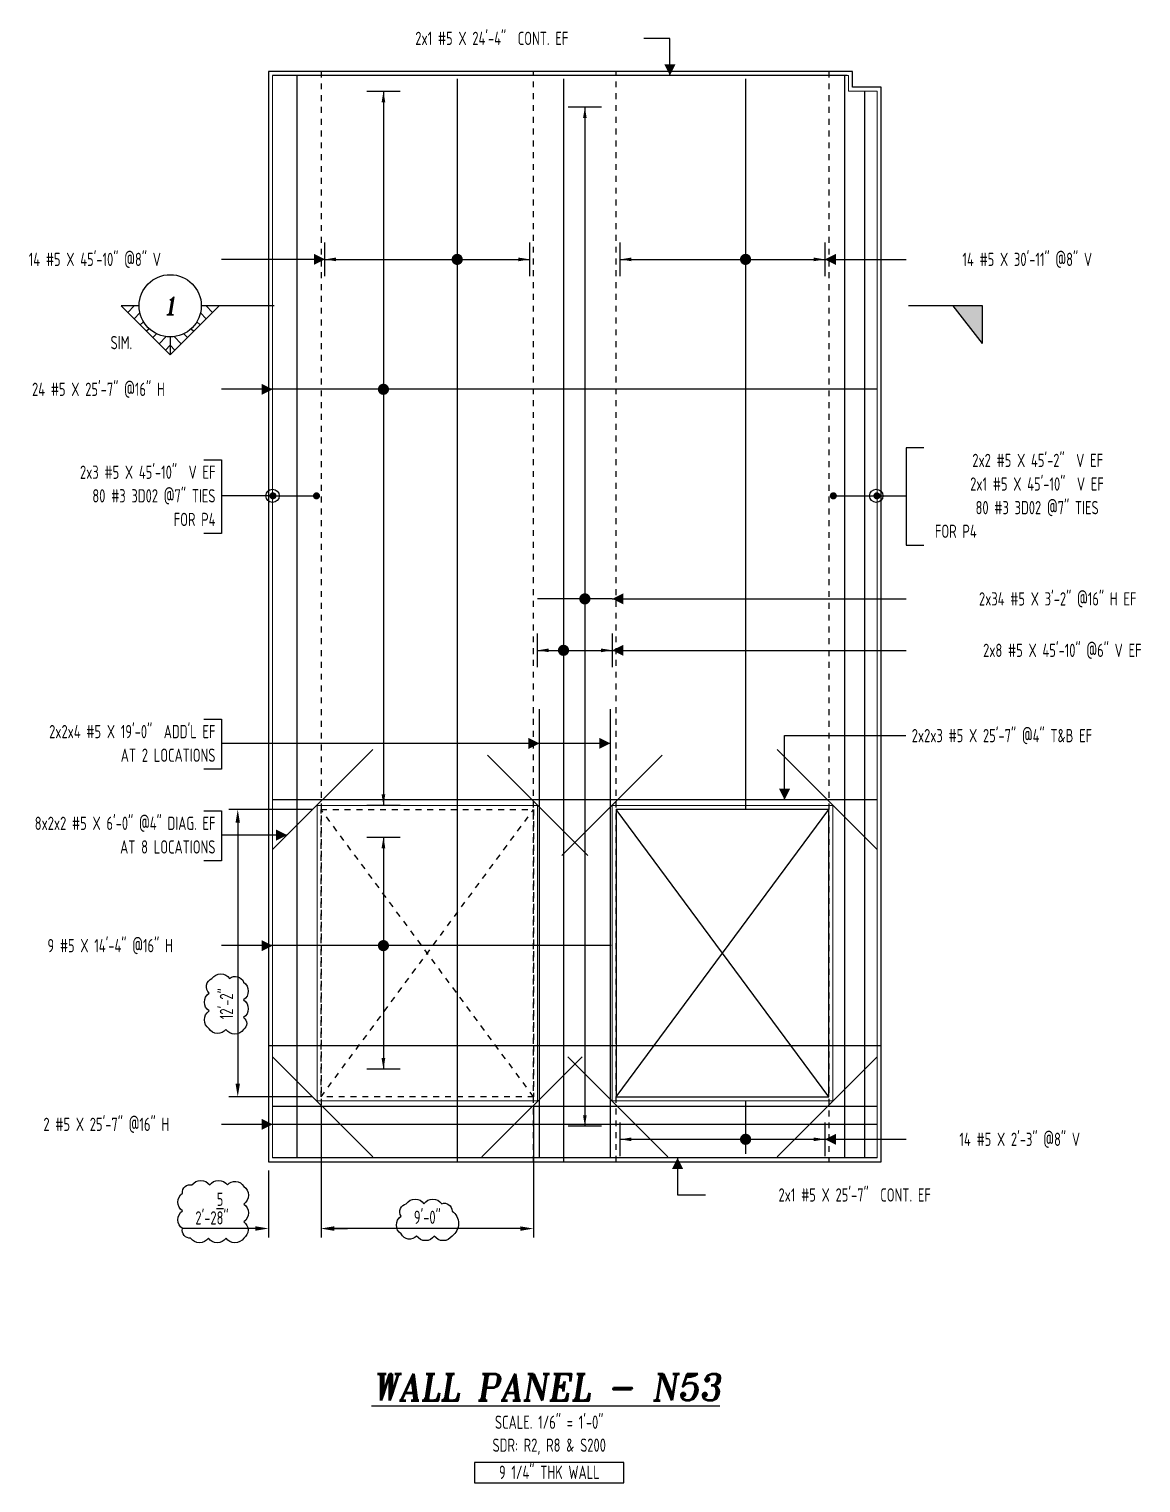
# Model space of a CAD drawing. Header units: inches. Extents: x -3675 to 33171, y -2273 to 1837.
# Drawn here: x 23719 to 24284, y 175 to 914 of the extents above; entities that cross this region are included whole.
import ezdxf
from ezdxf.enums import TextEntityAlignment as Align

# ---------------------------------------------------------------- set-up
doc = ezdxf.new("R2010")
doc.units = ezdxf.units.IN
doc.header["$MEASUREMENT"] = 0
doc.linetypes.add('HIDDEN', pattern=[6, 3, -3])
doc.layers.get('0').update_dxf_attribs({"linetype": 'CONTINUOUS'})
doc.layers.get('Defpoints').update_dxf_attribs({"linetype": 'CONTINUOUS'})
for name, color, linetype in [('0-25', 7, 'CONTINUOUS'), ('0-25TEXT', 7, 'CONTINUOUS'), ('0-35', 3, 'CONTINUOUS'), ('0-35TEXT', 3, 'CONTINUOUS'), ('0-50', 10, 'CONTINUOUS'), ('3', 3, 'CONTINUOUS'), ('BAR-LBL', 2, 'CONTINUOUS'), ('DETAIL', 83, 'CONTINUOUS'), ('Hatch', 253, 'CONTINUOUS'), ('hidden', 7, 'HIDDEN'), ('RANGELAY', 7, 'CONTINUOUS'), ('REBARS', 4, 'CONTINUOUS')]:
    doc.layers.add(name, color=color, linetype=linetype)
doc.layers.add('COVER', color=6, linetype='CONTINUOUS', lineweight=0, plot=False)
doc.styles.add('AR', font='ARCHQUIK.shx', dxfattribs={"width": 0.8})
doc.styles.add('ROMANT', font='romant')
doc.dimstyles.new('CADS_DIM_48', dxfattribs={"dimscale": 48, "dimtxt": 0.09375, "dimasz": 0.09375, "dimexe": 0.0625, "dimexo": 0.0625, "dimgap": 0.09375, "dimtad": 0, "dimtih": 1, "dimtoh": 1, "dimzin": 1, "dimdsep": 46, "dimlunit": 4, "dimtxsty": 'AR', "dimblk": 'CLOSED', "dimcen": 0.1875, "dimadec": 0, "dimazin": 0, "dimtfac": 1, "dimtofl": 0, "dimtmove": 0, "dimatfit": 1, "dimldrblk": 'DOTBLANK', "dimfxl": 1, "dimtzin": 0, "dimarcsym": 0})

# ---------------------------------------------------------------- blocks, each defined once
blk = doc.blocks.new('leadrblk')
blk.add_lwpolyline([(0, 0, 0, 1, 0), (1, 0, 1, 1, 0)], format="xyseb")
blk = doc.blocks.new('_DotBlank')
at = {"layer": '0-35', "color": 0, "lineweight": -2}
blk.add_line((-0.5, 0), (-1, 0), dxfattribs=at)
blk.add_circle((0, 0), 0.5, dxfattribs=at)
blk = doc.blocks.new('SECTARO')
at = {"linetype": 'Continuous'}
blk.add_line((33.32, 16.99), (20.13, 0), dxfattribs=at)
for p, q in [((33.32, 16.99), (33.32, 0)), ((33.32, 0), (0, 0))]:
    blk.add_line(p, q)
for points in [[(33.32, 0), (33.32, 16.99), (33.32, 0), (20.13, 0)], [(33.32, 16.99), (20.13, 0), (33.32, 0), (33.32, 16.99)]]:
    blk.add_solid(points, dxfattribs=at)
blk = doc.blocks.new('*X3')
at = {"color": 0, "linetype": 'Continuous'}
for p, q in [((-1.108, 0.278), (-1.075, 0.312)), ((-1.081, 0.217), (-1.031, 0.267)), ((-1.013, 0.197), (-0.986, 0.223)), ((-0.96, 0.161), (-0.942, 0.179)), ((-0.92, 0.112), (-0.898, 0.135)), ((-0.895, 0.05), (-0.854, 0.091)), ((-0.856, 0), (-0.81, 0.046)), ((-0.768, 0), (-0.765, 0.002))]:
    blk.add_line(p, q, dxfattribs=at)
blk = doc.blocks.new('*X2')
at = {"color": 0, "linetype": 'Continuous'}
for p, q in [((-1.108, 0.278), (-1.075, 0.312)), ((-0.96, 0.161), (-0.942, 0.179)), ((-0.856, 0), (-0.81, 0.046))]:
    blk.add_line(p, q, dxfattribs=at)
blk = doc.blocks.new('SECTNU')
at = {"linetype": 'Continuous'}
blk.add_line((-24.74, 0), (-32.81, 0), dxfattribs=at)
blk.add_line((0, 0), (-24.74, 0))
at = {"layer": '3'}
for p, q in [((-68.89, 0), (-46.81, 22.07)), ((-60.81, 0), (-68.89, 0))]:
    blk.add_line(p, q, dxfattribs=at)
at = {"layer": '3', "linetype": 'Continuous'}
blk.add_line((-46.81, 14), (-46.81, 22.07), dxfattribs=at)
at = {"layer": '3'}
for points in [[(-46.81, 22.07), (-24.74, 0), (-32.81, 0, 1)], [(-32.81, 0, 0.414214), (-46.81, 14)]]:
    blk.add_lwpolyline(points, format="xyb", dxfattribs=at)
for start, end in [(90, 180), (180, 0)]:
    blk.add_arc((-46.81, 0), 14, start, end, dxfattribs=at)
at = {"linetype": 'Continuous', "xscale": -64, "yscale": 64, "zscale": 64, "rotation": 359.9999999999999}
blk.add_blockref('*X3', (-117.73, 0), dxfattribs=at)
at = {"linetype": 'Continuous', "xscale": 64, "yscale": 64, "zscale": 64}
for name in ['*X3', '*X2']:
    blk.add_blockref(name, (24.1, 0), dxfattribs=at)
at = {"linetype": 'Continuous', "style": 'ROMANT', "oblique": 9, "width": 0.9}
blk.add_attdef('NO', text='', height=8, dxfattribs=at).set_placement((-46.81, 0), align=Align.MIDDLE)
blk = doc.blocks.new('*D405')
at = {"layer": 'Defpoints', "color": 0, "transparency": 16777216}
for p in [(23867.63, 371.56), (23975.63, 371.56), (23867.63, 304.59)]:
    blk.add_point(p, dxfattribs=at)
at = {"layer": 'DETAIL', "color": 0, "lineweight": -2, "transparency": 16777216}
for p, q in [((23867.63, 367.06), (23867.63, 300.09)), ((23975.63, 367.06), (23975.63, 300.09)), ((23968.88, 304.59), (23874.38, 304.59))]:
    blk.add_line(p, q, dxfattribs=at)
at = {"layer": 'DETAIL', "color": 0, "transparency": 16777216}
for points in [[(23874.38, 305.71), (23874.38, 303.46), (23867.63, 304.59)], [(23968.88, 305.71), (23968.88, 303.46), (23975.63, 304.59)]]:
    blk.add_solid(points, dxfattribs=at)
at = {"layer": 'DETAIL', "color": 0, "transparency": 16777216, "insert": (23921.63, 310.33), "char_height": 6.75, "attachment_point": 5, "style": 'AR'}
blk.add_mtext('9\'-0"', dxfattribs=at)
blk = doc.blocks.new('*D406')
at = {"layer": 'Defpoints', "color": 0, "transparency": 16777216}
for p in [(23841, 338.56), (23867.63, 338.56), (23841, 304.64)]:
    blk.add_point(p, dxfattribs=at)
at = {"layer": 'DETAIL', "color": 0, "lineweight": -2, "transparency": 16777216}
for p, q in [((23841, 334.06), (23841, 300.14)), ((23867.63, 334.06), (23867.63, 300.14)), ((23834.25, 304.64), (23796.93, 304.64)), ((23874.38, 304.64), (23881.13, 304.64))]:
    blk.add_line(p, q, dxfattribs=at)
at = {"layer": 'DETAIL', "color": 0, "transparency": 16777216}
for points in [[(23834.25, 305.76), (23834.25, 303.51), (23841, 304.64)], [(23874.38, 305.76), (23874.38, 303.51), (23867.63, 304.64)]]:
    blk.add_solid(points, dxfattribs=at)
at = {"layer": 'DETAIL', "color": 0, "transparency": 16777216, "insert": (23812.22, 314.76), "char_height": 6.75, "attachment_point": 5, "style": 'AR'}
blk.add_mtext('2\'-2{\\H1.000000x;\\S5/8;}"', dxfattribs=at)
blk = doc.blocks.new('*D407')
at = {"layer": 'Defpoints', "color": 0, "transparency": 16777216}
for p in [(23867.63, 517.56), (23825.31, 371.56), (23867.63, 371.56)]:
    blk.add_point(p, dxfattribs=at)
at = {"layer": 'DETAIL', "color": 0, "lineweight": -2, "transparency": 16777216}
for p, q in [((23863.13, 517.56), (23820.81, 517.56)), ((23825.31, 510.81), (23825.31, 378.31)), ((23863.13, 371.56), (23820.81, 371.56))]:
    blk.add_line(p, q, dxfattribs=at)
at = {"layer": 'DETAIL', "color": 0, "transparency": 16777216}
for points in [[(23824.19, 510.81), (23826.44, 510.81), (23825.31, 517.56)], [(23824.19, 378.31), (23826.44, 378.31), (23825.31, 371.56)]]:
    blk.add_solid(points, dxfattribs=at)
at = {"layer": 'DETAIL', "color": 0, "transparency": 16777216, "insert": (23819.57, 418.87), "char_height": 6.75, "attachment_point": 5, "rotation": 90, "style": 'AR'}
blk.add_mtext('12\'-2"', dxfattribs=at)
blk = doc.blocks.new('*U2483', base_point=(23937.14, 888.87))
at = {"layer": 'REBARS', "color": 0}
blk.add_lwpolyline([(23936.82, 888.87), (23936.82, 338.87)], dxfattribs=at)
blk = doc.blocks.new('rendmark')
at = {"color": 4}
blk.add_line((0, -3), (0, 3), dxfattribs=at)
blk = doc.blocks.new('rarrow')
at = {"color": 7}
blk.add_solid([(2, -0.33), (2, 0.33), (0, 0)], dxfattribs=at)
blk = doc.blocks.new('*U2935', base_point=(23869.63, 797.11))
at = {"layer": 'RANGELAY'}
blk.add_line((23869.63, 797.11), (23973.63, 797.11), dxfattribs=at)
at = {"layer": 'RANGELAY', "xscale": 2.834645669291339, "yscale": 2.834645669291339}
for name in ['rendmark', 'rarrow']:
    blk.add_blockref(name, (23869.63, 797.11), dxfattribs=at)
at = {"layer": 'RANGELAY', "xscale": 2.834645669291339, "yscale": 2.834645669291339, "rotation": 179.999996929531}
for name in ['rendmark', 'rarrow']:
    blk.add_blockref(name, (23973.63, 797.11), dxfattribs=at)
blk = doc.blocks.new('VPM7611D0')
at = {"const_width": 1}
blk.add_lwpolyline([(-0.5, 0, 1), (0.5, 0, 1)], format="xyb", close=True, dxfattribs=at)
blk = doc.blocks.new('*U2877', base_point=(24015.08, 448.07))
at = {"layer": 'REBARS', "color": 0}
blk.add_lwpolyline([(24015.08, 448.39), (23843.08, 448.39)], dxfattribs=at)
blk = doc.blocks.new('*U2934', base_point=(23899.34, 503.56))
at = {"layer": 'RANGELAY'}
blk.add_line((23899.34, 503.56), (23899.34, 385.56), dxfattribs=at)
at = {"layer": 'RANGELAY', "xscale": 2.834645669291339, "yscale": 2.834645669291339}
for name, p, rotation in [('rendmark', (23899.34, 503.56), 269.9999999999999), ('rarrow', (23899.34, 503.56), 269.9999999999999), ('rendmark', (23899.34, 385.56), 89.999996929531), ('rarrow', (23899.34, 385.56), 89.999996929531)]:
    blk.add_blockref(name, p, dxfattribs=dict(at, rotation=rotation))
blk = doc.blocks.new('VPM7612D0')
at = {"const_width": 1}
blk.add_lwpolyline([(-0.5, 0, 1), (0.5, 0, 1)], format="xyb", close=True, dxfattribs=at)
blk = doc.blocks.new('*U2596', base_point=(24150.25, 357.25))
at = {"layer": 'REBARS', "color": 0}
blk.add_lwpolyline([(24150.25, 357.56), (23843.25, 357.56)], dxfattribs=at)
blk = doc.blocks.new('*U2595', base_point=(24150.25, 730.78))
at = {"layer": 'REBARS', "color": 0}
blk.add_lwpolyline([(24150.25, 731.09), (23843.25, 731.09)], dxfattribs=at)
blk = doc.blocks.new('*U2933', base_point=(23899.34, 882.56))
at = {"layer": 'RANGELAY'}
blk.add_line((23899.34, 882.56), (23899.34, 519.56), dxfattribs=at)
at = {"layer": 'RANGELAY', "xscale": 2.834645669291339, "yscale": 2.834645669291339}
for name, p, rotation in [('rendmark', (23899.34, 882.56), 269.9999999999999), ('rarrow', (23899.34, 882.56), 269.9999999999999), ('rarrow', (23899.34, 519.56), 89.999996929531), ('rendmark', (23899.34, 519.56), 89.999996929531)]:
    blk.add_blockref(name, p, dxfattribs=dict(at, rotation=rotation))
blk = doc.blocks.new('VPM761470')
at = {"const_width": 1}
blk.add_lwpolyline([(-0.5, 0, 1), (0.5, 0, 1)], format="xyb", close=True, dxfattribs=at)
blk = doc.blocks.new('*U2932', base_point=(24001.68, 874.56))
at = {"layer": 'RANGELAY'}
blk.add_line((24001.68, 874.56), (24001.68, 356.56), dxfattribs=at)
at = {"layer": 'RANGELAY', "xscale": 2.834645669291339, "yscale": 2.834645669291339}
for name, p, rotation in [('rendmark', (24001.68, 874.56), 269.9999999999999), ('rarrow', (24001.68, 874.56), 269.9999999999999), ('rarrow', (24001.68, 356.56), 89.999996929531), ('rendmark', (24001.68, 356.56), 89.999996929531)]:
    blk.add_blockref(name, p, dxfattribs=dict(at, rotation=rotation))
blk = doc.blocks.new('VPM7614F0')
at = {"const_width": 1}
blk.add_lwpolyline([(-0.5, 0, 1), (0.5, 0, 1)], format="xyb", close=True, dxfattribs=at)
blk = doc.blocks.new('*U2821', base_point=(24015.63, 624.28))
at = {"layer": 'REBARS', "color": 0}
blk.add_lwpolyline([(24015.63, 624.59), (23977.63, 624.59)], dxfattribs=at)
blk = doc.blocks.new('*U2482', base_point=(23991.15, 888.87))
at = {"layer": 'REBARS', "color": 0}
blk.add_lwpolyline([(23990.84, 888.87), (23990.84, 338.87)], dxfattribs=at)
blk = doc.blocks.new('*U2931', base_point=(23977.63, 598.44))
at = {"layer": 'RANGELAY'}
blk.add_line((23977.63, 598.44), (24015.63, 598.44), dxfattribs=at)
at = {"layer": 'RANGELAY', "xscale": 2.834645669291339, "yscale": 2.834645669291339}
for name in ['rendmark', 'rarrow']:
    blk.add_blockref(name, (23977.63, 598.44), dxfattribs=at)
at = {"layer": 'RANGELAY', "xscale": 2.834645669291339, "yscale": 2.834645669291339, "rotation": 179.999996929531}
for name in ['rendmark', 'rarrow']:
    blk.add_blockref(name, (24015.63, 598.44), dxfattribs=at)
blk = doc.blocks.new('VPM761630')
at = {"const_width": 1}
blk.add_lwpolyline([(-0.5, 0, 1), (0.5, 0, 1)], format="xyb", close=True, dxfattribs=at)
blk = doc.blocks.new('*U2110', base_point=(24083.66, 888.87))
at = {"layer": 'REBARS', "color": 0}
blk.add_lwpolyline([(24083.35, 888.87), (24083.35, 517.87)], dxfattribs=at)
blk = doc.blocks.new('*U2930', base_point=(24019.63, 797.11))
at = {"layer": 'RANGELAY'}
blk.add_line((24019.63, 797.11), (24123.63, 797.11), dxfattribs=at)
at = {"layer": 'RANGELAY', "xscale": 2.834645669291339, "yscale": 2.834645669291339}
for name in ['rendmark', 'rarrow']:
    blk.add_blockref(name, (24019.63, 797.11), dxfattribs=at)
at = {"layer": 'RANGELAY', "xscale": 2.834645669291339, "yscale": 2.834645669291339, "rotation": 179.999996929531}
for name in ['rendmark', 'rarrow']:
    blk.add_blockref(name, (24123.63, 797.11), dxfattribs=at)
blk = doc.blocks.new('VPM761770')
at = {"const_width": 1}
blk.add_lwpolyline([(-0.5, 0, 1), (0.5, 0, 1)], format="xyb", close=True, dxfattribs=at)
blk = doc.blocks.new('*U2929', base_point=(23843, 676.96))
at = {"layer": 'REBARS', "color": 0, "const_width": 1.8}
for points in [[(23843.19, 677.86, 1), (23843.19, 676.06, 1), (23843.19, 677.86)], [(23865.32, 676.06, 1), (23865.32, 677.86, 1), (23865.32, 676.06)]]:
    blk.add_lwpolyline(points, format="xyb", dxfattribs=at)
at = {"layer": 'REBARS', "color": 0}
blk.add_lwpolyline([(23843.19, 676.96), (23865.32, 676.96)], dxfattribs=at)
blk = doc.blocks.new('*U2481', base_point=(23855.14, 340.56))
at = {"layer": 'REBARS', "color": 0}
blk.add_lwpolyline([(23855.45, 340.56), (23855.45, 890.56)], dxfattribs=at)
blk = doc.blocks.new('*U2480', base_point=(24133.53, 340.56))
at = {"layer": 'REBARS', "color": 0}
blk.add_lwpolyline([(24133.84, 340.56), (24133.84, 890.56)], dxfattribs=at)
blk = doc.blocks.new('*U2518', base_point=(24143.59, 340.56))
at = {"layer": 'REBARS', "color": 0}
blk.add_lwpolyline([(24143.9, 340.56), (24143.9, 882.56)], dxfattribs=at)
blk = doc.blocks.new('*U2928', base_point=(24127.75, 676.96))
at = {"layer": 'REBARS', "color": 0, "const_width": 1.8}
for points in [[(24127.94, 677.86, 1), (24127.94, 676.06, 1), (24127.94, 677.86)], [(24150.07, 676.06, 1), (24150.07, 677.86, 1), (24150.07, 676.06)]]:
    blk.add_lwpolyline(points, format="xyb", dxfattribs=at)
at = {"layer": 'REBARS', "color": 0}
blk.add_lwpolyline([(24127.94, 676.96), (24150.07, 676.96)], dxfattribs=at)
blk = doc.blocks.new('*U2662', base_point=(24135.01, 890.25))
at = {"layer": 'REBARS', "color": 0}
blk.add_lwpolyline([(24135.01, 890.56), (23843.01, 890.56)], dxfattribs=at)
blk = doc.blocks.new('*U2594', base_point=(24150, 340.87))
at = {"layer": 'REBARS', "color": 0}
blk.add_lwpolyline([(24150, 340.56), (23843, 340.56)], dxfattribs=at)
blk = doc.blocks.new('*U2261', base_point=(24003.43, 494.44))
at = {"layer": 'REBARS', "color": 0}
blk.add_lwpolyline([(24003.2, 494.22), (23952.29, 545.14)], dxfattribs=at)
blk = doc.blocks.new('*U2262', base_point=(24150.47, 391.72))
at = {"layer": 'REBARS', "color": 0}
blk.add_lwpolyline([(24150.25, 391.94), (24099.34, 341.03)], dxfattribs=at)
blk = doc.blocks.new('*U2263', base_point=(24150.47, 497.4))
at = {"layer": 'REBARS', "color": 0}
blk.add_lwpolyline([(24150.25, 497.18), (24099.34, 548.09)], dxfattribs=at)
blk = doc.blocks.new('*U2264', base_point=(23989.83, 494.44))
at = {"layer": 'REBARS', "color": 0}
blk.add_lwpolyline([(23990.05, 494.22), (24040.96, 545.14)], dxfattribs=at)
blk = doc.blocks.new('*U2265', base_point=(23842.78, 391.72))
at = {"layer": 'REBARS', "color": 0}
blk.add_lwpolyline([(23843, 391.94), (23893.91, 341.03)], dxfattribs=at)
blk = doc.blocks.new('*U2266', base_point=(23842.78, 497.4))
at = {"layer": 'REBARS', "color": 0}
blk.add_lwpolyline([(23843, 497.18), (23893.91, 548.09)], dxfattribs=at)
blk = doc.blocks.new('*U2267', base_point=(24000.47, 391.72))
at = {"layer": 'REBARS', "color": 0}
blk.add_lwpolyline([(24000.25, 391.94), (23949.34, 341.03)], dxfattribs=at)
blk = doc.blocks.new('*U2268', base_point=(23992.78, 391.72))
at = {"layer": 'REBARS', "color": 0}
blk.add_lwpolyline([(23993, 391.94), (24043.91, 341.03)], dxfattribs=at)
blk = doc.blocks.new('*U2834', base_point=(24083.66, 369.56))
at = {"layer": 'REBARS', "color": 0}
blk.add_lwpolyline([(24083.35, 369.56), (24083.35, 342.56)], dxfattribs=at)
blk = doc.blocks.new('*U2927', base_point=(24019.63, 349.95))
at = {"layer": 'RANGELAY'}
blk.add_line((24019.63, 349.95), (24123.63, 349.95), dxfattribs=at)
at = {"layer": 'RANGELAY', "xscale": 2.834645669291339, "yscale": 2.834645669291339}
for name in ['rendmark', 'rarrow']:
    blk.add_blockref(name, (24019.63, 349.95), dxfattribs=at)
at = {"layer": 'RANGELAY', "xscale": 2.834645669291339, "yscale": 2.834645669291339, "rotation": 179.9999969295311}
for name in ['rendmark', 'rarrow']:
    blk.add_blockref(name, (24123.63, 349.95), dxfattribs=at)
blk = doc.blocks.new('VPM761F30')
at = {"const_width": 1}
blk.add_lwpolyline([(-0.5, 0, 1), (0.5, 0, 1)], format="xyb", close=True, dxfattribs=at)
blk = doc.blocks.new('*U2592', base_point=(24150.25, 366.92))
at = {"layer": 'REBARS', "color": 0}
blk.add_lwpolyline([(24150.25, 366.61), (23843.25, 366.61)], dxfattribs=at)
blk = doc.blocks.new('*U2593', base_point=(24150.25, 522.19))
at = {"layer": 'REBARS', "color": 0}
blk.add_lwpolyline([(24150.25, 522.51), (23843.25, 522.51)], dxfattribs=at)
blk = doc.blocks.new('*U2692', base_point=(23978.32, 340.56))
at = {"layer": 'REBARS', "color": 0}
blk.add_lwpolyline([(23978.63, 340.56), (23978.63, 568.56)], dxfattribs=at)
blk = doc.blocks.new('*U2693', base_point=(24014.94, 340.56))
at = {"layer": 'REBARS', "color": 0}
blk.add_lwpolyline([(24014.63, 340.56), (24014.63, 568.56)], dxfattribs=at)

msp = doc.modelspace()

# ---------------------------------------------------------------- linework, layer by layer
at = {"layer": '0-25'}
for p, q in [((24125.62753, 371.55797), (24017.62753, 517.55842)), ((24017.62753, 371.55797), (24125.62753, 517.55842))]:
    msp.add_line(p, q, dxfattribs=at)
at = {"layer": '0-25TEXT'}
for points in [[(24044.90046, 890.55797), (24044.90046, 909.43038), (24031.72538, 909.43038)], [(23869.62753, 797.11081), (23817.07826, 797.11081)], [(24123.62753, 797.11081), (24164.99196, 797.11081)], [(23843.07826, 731.09126), (23817.07826, 731.09126)], [(23808.00348, 695.33081), (23817.00253, 695.33081), (23817.00253, 657.83475), (23808.00348, 657.83475)], [(24173.99101, 701.33018), (24164.99196, 701.33018), (24164.99196, 651.83538), (24173.99101, 651.83538)], [(24015.62753, 624.59233), (24164.99196, 624.59233)], [(24015.62753, 598.44045), (24164.99196, 598.44045)], [(23808.00348, 563.52773), (23817.00253, 563.52773), (23817.00253, 538.03041), (23808.00348, 538.03041)], [(24103.14381, 522.50613), (24103.14381, 555.10949), (24164.77848, 555.10949)], [(24014.62754, 551.15403), (23817.00253, 551.15403)], [(23808.00348, 516.92055), (23817.00253, 516.92055), (23817.00253, 491.42323), (23808.00348, 491.42323)], [(23850.37334, 504.54685), (23817.00253, 504.54685)], [(23843.07826, 448.38582), (23817.07826, 448.38582)], [(23843.07826, 357.56367), (23817.07826, 357.56367)], [(24123.62753, 349.95178), (24164.99196, 349.95178)], [(24048.80838, 340.55797), (24048.80838, 321.68555), (24062.9604, 321.68555)]]:
    msp.add_lwpolyline(points, dxfattribs=at)
at = {"layer": '0-35'}
for points in [[(24137.62753, 892.55797), (23841.00253, 892.55797), (23841.00253, 338.55797), (24152.25253, 338.55797), (24152.25253, 884.55797), (24137.62753, 884.55797)], [(24125.62753, 517.55842), (24017.62753, 517.55842), (24017.62753, 371.55797), (24125.62753, 371.55797)]]:
    msp.add_lwpolyline(points, close=True, dxfattribs=at)
at = {"layer": '0-50'}
msp.add_lwpolyline([(24021.50921, 185.69915), (23945.62237, 185.69915), (23945.62237, 175.34279), (24021.50921, 175.34279)], close=True, dxfattribs=at)
at = {"layer": 'COVER'}
for points in [[(24135.62753, 890.55797), (23843.00253, 890.55797), (23843.00253, 340.55797), (24150.25253, 340.55797), (24150.25253, 882.55797), (24135.62753, 882.55797)], [(23865.62753, 519.55842), (23977.62753, 519.55842), (23977.62753, 369.55797), (23865.62753, 369.55797)], [(24127.62753, 519.55842), (24015.62753, 519.55842), (24015.62753, 369.55797), (24127.62753, 369.55797)]]:
    msp.add_lwpolyline(points, close=True, dxfattribs=at)
at = {"layer": 'DETAIL'}
for points in [[(23828.31277, 405.78008, -0.52056705), (23819.31277, 405.78008, -0.52056705), (23810.71201, 406.17933, -0.52056705), (23810.71201, 415.17933, -0.52056705), (23810.71201, 424.17933, -0.52056705), (23812.20044, 431.6909, -0.52056705), (23821.20044, 431.6909, -0.52056705), (23828.31277, 429.80323, -0.52056705), (23828.31277, 420.80323, -0.52056705), (23828.31277, 411.80323, -0.52056705)], [(23828.37012, 299.70765, -0.52056705), (23819.37012, 299.70765, -0.52056705), (23810.37012, 299.70765, -0.52056705), (23801.37012, 299.70765, -0.52056705), (23797.23394, 304.57148, -0.52056705), (23797.23394, 313.57148, -0.52056705), (23797.23394, 322.57148, -0.52056705), (23802.0594, 326.74602, -0.52056705), (23811.0594, 326.74602, -0.52056705), (23820.0594, 326.74602, -0.52056705), (23828.37012, 326.05675, -0.52056705), (23828.37012, 317.05675, -0.52056705), (23828.37012, 308.05675, -0.52056705)], [(23934.18825, 300.79726, -0.52056705), (23925.18825, 300.79726, -0.52056705), (23916.18825, 300.79726, -0.52056705), (23908.28339, 301.89239, -0.52056705), (23908.28339, 310.89239, -0.52056705), (23910.9376, 317.23819, -0.52056705), (23919.9376, 317.23819, -0.52056705), (23928.9376, 317.23819, -0.52056705), (23934.18825, 313.48884, -0.52056705)]]:
    msp.add_lwpolyline(points, format="xyb", close=True, dxfattribs=at)
at = {"layer": 'Hatch'}
msp.add_line((23841.00253, 397.55797), (24152.25253, 397.55797), dxfattribs=at)
at = {"layer": 'hidden'}
for p, q in [((23867.62753, 892.55797), (23867.62753, 338.55797)), ((23975.62753, 338.55797), (23975.62753, 892.55797)), ((24017.62753, 338.55797), (24017.62753, 892.55797)), ((24125.62753, 892.55797), (24125.62753, 338.55797)), ((23867.62753, 371.55797), (23975.62753, 517.55842)), ((23975.62753, 371.55797), (23867.62753, 517.55842))]:
    msp.add_line(p, q, dxfattribs=at)
msp.add_lwpolyline([(23867.62753, 517.55842), (23975.62753, 517.55842), (23975.62753, 371.55797), (23867.62753, 371.55797)], close=True, dxfattribs=at)

# ---------------------------------------------------------------- block references
ref = msp.add_blockref('SECTNU', (23843.84168, 773.53371), dxfattribs=dict(xscale=-1.129181470141702, yscale=1.129181470141702, zscale=1.129181470141702, rotation=180))
ref.add_attrib('NO', '1', dxfattribs={"linetype": 'Continuous', "height": 9.03345, "style": 'ROMANT', "oblique": 9, "width": 0.9}).set_placement((23790.98165, 773.53369), align=Align.MIDDLE)
at = {"xscale": -1.129181470141702, "yscale": 1.129181470141702, "zscale": 1.129181470141702, "rotation": 180}
msp.add_blockref('SECTARO', (24166.09548, 773.53371), dxfattribs=at)
at = {"layer": '0-25TEXT'}
for name, p, xscale, yscale, rotation in [('leadrblk', (24044.90046, 890.55797), -5.623937007874017, 2.250708661417324, 269.9999984647655), ('VPM7611D0', (23936.82402, 797.11081), 2.834645669291338, 2.834645669291338, 180), ('VPM761770', (24083.3458, 797.11081), 2.834645669291338, 2.834645669291338, 180), ('leadrblk', (24123.62753, 797.11081), -5.623937007874017, 2.250708661417324, 179.999996929531), ('VPM761470', (23899.33926, 731.09126), 2.834645669291338, 2.834645669291338, 90.00000000000007), ('VPM7614F0', (24001.68495, 624.59233), 2.834645669291338, 2.834645669291338, 90.00000000000007), ('leadrblk', (24015.62753, 624.59233), -5.623937007874017, 2.250708661417324, 179.999996929531), ('VPM761630', (23990.83978, 598.44045), 2.834645669291338, 2.834645669291338, 180), ('leadrblk', (24015.62753, 598.44045), -5.623937007874017, 2.250708661417324, 179.999996929531), ('leadrblk', (23978.62751, 551.15403), 5.623937007874017, 2.250708661417324, 180.000003070469), ('leadrblk', (24014.62754, 551.15403), 5.623937007874017, 2.250708661417324, 180.000003070469), ('leadrblk', (24103.14381, 522.50613), 5.623937007874017, 2.250708661417324, 90.00000153523449), ('VPM7612D0', (23899.33926, 448.38582), 2.834645669291338, 2.834645669291338, 90.00000000000007), ('VPM761F30', (24083.3458, 349.95178), 2.834645669291338, 2.834645669291338, 180), ('leadrblk', (24123.62753, 349.95178), -5.623937007874017, 2.250708661417324, 179.999996929531), ('leadrblk', (24048.80838, 340.55797), -5.623937007874017, 2.250708661417324, 89.9999984647655)]:
    msp.add_blockref(name, p, dxfattribs=dict(at, xscale=xscale, yscale=yscale, rotation=rotation))
at = {"layer": '0-25TEXT', "xscale": -5.623937007874017, "yscale": 2.250708661417324}
for p in [(23869.62753, 797.1108), (23843.07826, 731.09126), (23850.37334, 504.54685), (23843.07826, 448.38582), (23843.07826, 357.56367)]:
    msp.add_blockref('leadrblk', p, dxfattribs=at)
at = {"layer": 'RANGELAY'}
for name, p in [('*U2933', (23899.33926, 882.55797)), ('*U2932', (24001.68495, 874.55797)), ('*U2935', (23869.62753, 797.11081)), ('*U2930', (24019.62753, 797.11081)), ('*U2931', (23977.62753, 598.44045)), ('*U2934', (23899.33925, 503.55842)), ('*U2927', (24019.62753, 349.95178))]:
    msp.add_blockref(name, p, dxfattribs=at)
at = {"layer": 'REBARS', "color": 4}
for name, p in [('*U2662', (24135.00515, 890.24547)), ('*U2481', (23855.14149, 340.55796)), ('*U2483', (23937.13652, 888.87216)), ('*U2482', (23991.15229, 888.87216)), ('*U2110', (24083.6583, 888.87216)), ('*U2480', (24133.52918, 340.55796)), ('*U2518', (24143.5919, 340.55796)), ('*U2595', (24150.25253, 730.77876)), ('*U2929', (23843.00262, 676.95774)), ('*U2928', (24127.75266, 676.95775)), ('*U2821', (24015.62753, 624.27983)), ('*U2692', (23978.3151, 340.55797)), ('*U2693', (24014.93997, 340.55797)), ('*U2266', (23842.78156, 497.39701)), ('*U2263', (24150.47363, 497.39688)), ('*U2261', (24003.42566, 494.44485)), ('*U2264', (23989.82941, 494.44485)), ('*U2593', (24150.25253, 522.19365)), ('*U2877', (24015.07826, 448.07332)), ('*U2265', (23842.78156, 391.71938)), ('*U2267', (24000.4735, 391.71938)), ('*U2268', (23992.7814, 391.71954)), ('*U2262', (24150.47366, 391.71954)), ('*U2834', (24083.6583, 369.55797)), ('*U2592', (24150.25253, 366.92274)), ('*U2596', (24150.25253, 357.25117)), ('*U2594', (24150.00253, 340.87047))]:
    msp.add_blockref(name, p, dxfattribs=at)

# ---------------------------------------------------------------- texts
at = {"color": 7, "linetype": 'Continuous', "style": 'ROMANT', "oblique": 9, "width": 0.95}
msp.add_text('%%UWALL PANEL - N53', height=13.5, dxfattribs=at).set_placement((23982.19391, 217.27105), align=Align.CENTER)
at = {"layer": '0-35TEXT', "style": 'AR', "width": 0.8}
msp.add_text('SIM.', height=6.749831, dxfattribs=at).set_placement((23760.68824, 751.44998))
for s, height, p in [('FOR P4', 6.749831, (23814.00285, 661.58436)), ('FOR P4', 6.749831, (24200.76324, 655.58498)), ('AT 2 LOCATIONS', 6.7498312, (23814.00285, 541.78002)), ('AT 8 LOCATIONS', 6.7498312, (23814.00285, 495.17283))]:
    msp.add_text(s, height=height, dxfattribs=at).set_placement(p, align=Align.RIGHT)
for s, p in [('SCALE. 1/6" = 1\'-0"', (23983.56579, 202.82416)), ('SDR: R2, R8 & S200', (23983.56579, 191.15597)), ('9 1/4" THK WALL', (23983.64271, 177.36795))]:
    msp.add_text(s, height=6.7498312, dxfattribs=at).set_placement(p, align=Align.CENTER)
at = {"layer": 'BAR-LBL', "style": 'AR', "width": 0.8}
for s, p in [('2x1 #5 X 24\'-4"  CONT. EF', (23915.52379, 906.05573)), ('14 #5 X 45\'-10" @8" V', (23719.12303, 793.73616)), ('24 #5 X 25\'-7" @16" H', (23720.79872, 727.71661)), ('2x2x3 #5 X 25\'-7" @4" T&B EF', (24167.77816, 551.73484)), ('9 #5 X 14\'-4" @16" H', (23728.61858, 445.01118)), ('2 #5 X 25\'-7" @16" H', (23726.57052, 354.18902))]:
    msp.add_text(s, height=6.7492913, dxfattribs=at).set_placement(p)
for s, p in [('14 #5 X 30\'-11" @8" V', (24259.40963, 793.73616)), ('2x2 #5 X 45\'-2"  V EF', (24264.99525, 691.5812)), ('2x3 #5 X 45\'-10"  V EF', (23814.00285, 685.58184)), ('2x1 #5 X 45\'-10"  V EF', (24265.36763, 679.58246)), ('80 #3 3D02 @7" TIES', (23814.00285, 673.5831)), ('80 #3 3D02 @7" TIES', (24262.761, 667.58372)), ('2x34 #5 X 3\'-2" @16" H EF', (24281.9383, 621.21768)), ('2x8 #5 X 45\'-10" @6" V EF', (24284.54492, 595.06581)), ('2x2x4 #5 X 19\'-0"  ADD\'L EF', (23814.00285, 553.77876)), ('8x2x2 #5 X 6\'-0" @4" DIAG. EF', (23814.00285, 507.17157)), ('14 #5 X 2\'-3" @8" V', (24253.26545, 346.57714)), ('2x1 #5 X 25\'-7"  CONT. EF', (24177.48631, 318.31091))]:
    msp.add_text(s, height=6.7492913, dxfattribs=at).set_placement(p, align=Align.RIGHT)

# ---------------------------------------------------------------- dimensions: what is measured, and where the dimension line sits
at = {"layer": 'DETAIL'}
dim = msp.add_linear_dim(base=(23825.31257, 371.55797), p1=(23867.62753, 517.55842), p2=(23867.62753, 371.55797), angle=90, dimstyle='CADS_DIM_48', override={"dimscale": 72, "dimgap": 0.03125, "dimtad": 1, "dimtih": 0, "dimtoh": 0, "dimdec": 3, "dimtdec": 3}, dxfattribs=at)
dim.commit()
dim.dimension.update_dxf_attribs({"geometry": '*D407', "text_midpoint": (23825.31257, 418.86663), "dimtype": 160})
for base, p1, p2, picture, middle in [((23867.62753, 304.58841), (23975.62753, 371.55797), (23867.62753, 371.55797), '*D405', (23921.62753, 310.32979)), ((23841.00253, 304.63991), (23867.62753, 338.55797), (23841.00253, 338.55797), '*D406', (23812.21805, 314.76491))]:
    dim = msp.add_linear_dim(base=base, p1=p1, p2=p2, angle=180, dimstyle='CADS_DIM_48', override={"dimscale": 72, "dimgap": 0.03125, "dimtad": 1, "dimtih": 0, "dimtoh": 0, "dimdec": 3, "dimtdec": 3}, dxfattribs=at)
    dim.commit()
    dim.dimension.update_dxf_attribs({"geometry": picture, "text_midpoint": middle})

# ---------------------------------------------------------------- leaders
at = {"layer": '0-25TEXT'}
for points in [[(23843.00262, 676.95774), (23817.00253, 676.95774)], [(24149.75253, 676.95774), (24164.99196, 676.95774)]]:
    msp.add_leader(points, dimstyle='CADS_DIM_48', override={"dimscale": 72, "dimgap": 0.03125, "dimtad": 0, "dimtih": 0, "dimtoh": 0, "dimdec": 3, "dimtdec": 3}, dxfattribs=at)

doc.saveas('drawing.dxf')
